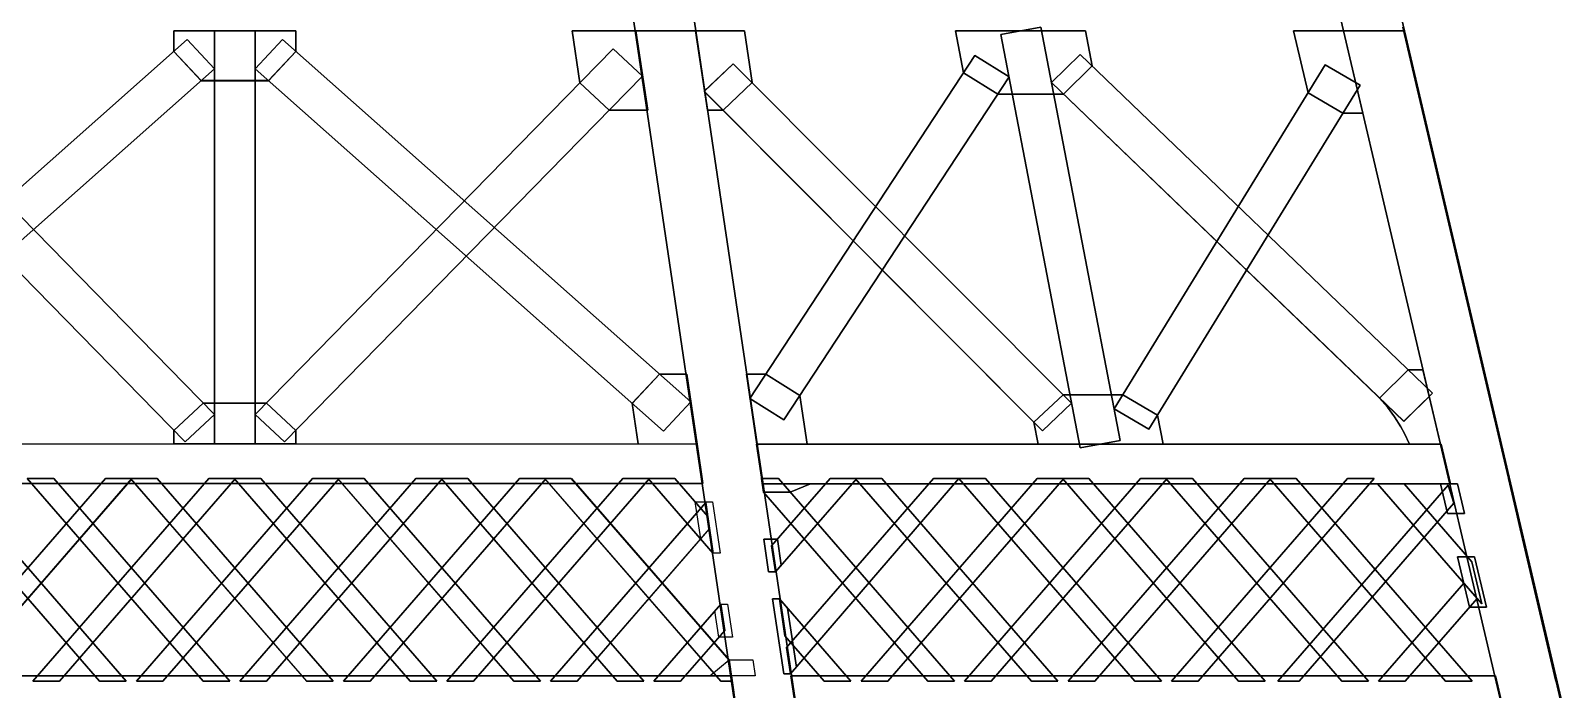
# Model space of a CAD drawing. Extents: x -24 to 24, y 14 to 139.
# Drawn here: x -1.19 to 7.72, y 52.91 to 56.73 of the extents above; entities that cross this region are included whole.
import ezdxf

# ---------------------------------------------------------------- set-up
doc = ezdxf.new("R2010")
doc.units = 0

msp = doc.modelspace()

# ---------------------------------------------------------------- linework, layer by layer
at = {"layer": 'sssss', "color": 253}
for points in [[(0.3543, 56.6121, -6.8203), (0.3543, 56.7321, -6.7921), (-0.3543, 56.7321, -6.7921), (-0.3543, 56.6121, -6.8203), (-0.1953, 56.442, -6.8602), (0.1953, 56.442, -6.8602)], [(-0.3543, 56.6121, 6.8203), (-0.3543, 56.7321, 6.7921), (0.3543, 56.7321, 6.7921), (0.3543, 56.6121, 6.8203), (0.1953, 56.4421, 6.8602), (-0.1953, 56.4421, 6.8602)], [(2.3305, 56.7321, -6.7921), (1.9593, 56.7321, -6.7921), (2.0043, 56.429, -6.8633), (2.1753, 56.2702, -6.9005), (2.3991, 56.2702, -6.9005)], [(2.1753, 56.2703, 6.9005), (2.0043, 56.429, 6.8633), (1.9593, 56.7321, 6.7921), (2.3305, 56.7321, 6.7921), (2.3991, 56.2703, 6.9005)], [(2.8368, 56.2702, -6.9005), (3.0063, 56.4305, -6.8629), (2.9615, 56.7321, -6.7921), (2.6772, 56.7321, -6.7921), (2.7457, 56.2703, -6.9005)], [(2.6772, 56.7321, 6.7921), (2.9615, 56.7321, 6.7921), (3.0063, 56.4305, 6.8629), (2.8368, 56.2703, 6.9005), (2.7457, 56.2703, 6.9005)], [(4.1883, 56.7321, -6.7921), (4.235, 56.4884, -6.8493), (4.434, 56.3644, -6.8784), (4.8155, 56.3644, -6.8784), (4.9815, 56.5281, -6.84), (4.9424, 56.7321, -6.7921)], [(4.9815, 56.5281, 6.84), (4.8155, 56.3644, 6.8784), (4.434, 56.3644, 6.8784), (4.235, 56.4884, 6.8493), (4.1883, 56.7321, 6.7921), (4.9424, 56.7321, 6.7921)], [(6.4419, 56.7323, -6.7921), (6.152, 56.7321, -6.7921), (6.2366, 56.3715, -6.8767), (6.4393, 56.2534, -6.9044), (6.5543, 56.2534, -6.9044)], [(6.4393, 56.2535, 6.9044), (6.2366, 56.3715, 6.8767), (6.152, 56.7321, 6.7921), (6.4419, 56.7323, 6.7921), (6.5543, 56.2535, 6.9044)], [(6.7921, 56.7323, 6.4419), (6.7921, 56.7321, 6.152), (6.8767, 56.3715, 6.2366), (6.9044, 56.2535, 6.4393), (6.9044, 56.2535, 6.5543)], [(6.9044, 56.2535, -6.4393), (6.8767, 56.3715, -6.2366), (6.7921, 56.7321, -6.152), (6.7921, 56.7323, -6.4419), (6.9044, 56.2535, -6.5543)], [(6.9005, 56.2703, -2.1753), (6.8633, 56.429, -2.0043), (6.7921, 56.7321, -1.9593), (6.7921, 56.7321, -2.3305), (6.9005, 56.2703, -2.3991)], [(6.7921, 56.7321, -2.6772), (6.7921, 56.7321, -2.9615), (6.8629, 56.4305, -3.0063), (6.9005, 56.2703, -2.8368), (6.9005, 56.2703, -2.7457)], [(6.7921, 56.7321, 2.3305), (6.7921, 56.7321, 1.9593), (6.8633, 56.429, 2.0043), (6.9005, 56.2703, 2.1753), (6.9005, 56.2703, 2.3991)], [(6.7921, 56.7321, 4.1883), (6.8493, 56.4884, 4.235), (6.8784, 56.3644, 4.434), (6.8784, 56.3644, 4.8155), (6.84, 56.5281, 4.9815), (6.7921, 56.7321, 4.9424)], [(6.9005, 56.2703, 2.8368), (6.8629, 56.4305, 3.0063), (6.7921, 56.7321, 2.9615), (6.7921, 56.7321, 2.6772), (6.9005, 56.2703, 2.7457)], [(6.8203, 56.6121, 0.3543), (6.7921, 56.7321, 0.3543), (6.7921, 56.7321, -0.3543), (6.8203, 56.6121, -0.3543), (6.8602, 56.4421, -0.1953), (6.8602, 56.4421, 0.1953)], [(6.84, 56.5281, -4.9815), (6.8784, 56.3644, -4.8155), (6.8784, 56.3644, -4.434), (6.8493, 56.4884, -4.235), (6.7921, 56.7321, -4.1883), (6.7921, 56.7321, -4.9424)], [(2.4674, 54.7388, -7.2599), (2.3084, 54.5687, -7.2998), (2.3434, 54.3328, -7.3552), (2.6869, 54.3312, -7.3555), (2.6264, 54.7388, -7.2599)], [(2.6869, 54.3312, 7.3555), (2.3434, 54.3328, 7.3552), (2.3084, 54.5688, 7.2998), (2.4674, 54.7388, 7.2599), (2.6264, 54.7388, 7.2599)], [(3.3258, 54.3312, -7.3555), (3.2837, 54.6148, -7.289), (3.0847, 54.7388, -7.2599), (2.973, 54.7388, -7.2599), (3.0335, 54.3312, -7.3555)], [(2.973, 54.7388, 7.2599), (3.0847, 54.7388, 7.2599), (3.2837, 54.6148, 7.289), (3.3258, 54.3312, 7.3555), (3.0335, 54.3312, 7.3555)], [(6.8185, 54.7626, -7.2543), (6.6525, 54.5989, -7.2927), (6.6973, 54.5465, -7.305), (6.7381, 54.4912, -7.318), (6.7747, 54.4331, -7.3316), (6.7967, 54.3931, -7.341), (6.826, 54.3312, -7.3555), (7.0062, 54.3312, -7.3555), (6.9041, 54.7626, -7.2543)], [(7.0062, 54.3312, 7.3555), (6.826, 54.3312, 7.3555), (6.7967, 54.3931, 7.341), (6.7747, 54.4332, 7.3316), (6.7381, 54.4912, 7.318), (6.6973, 54.5466, 7.305), (6.6525, 54.599, 7.2927), (6.8185, 54.7626, 7.2543), (6.9041, 54.7626, 7.2543)], [(7.2543, 54.7626, 6.8185), (7.2927, 54.5989, 6.6525), (7.305, 54.5466, 6.6973), (7.318, 54.4912, 6.7381), (7.3316, 54.4332, 6.7747), (7.341, 54.3931, 6.7967), (7.3555, 54.3312, 6.826), (7.3555, 54.3312, 7.0062), (7.2543, 54.7626, 6.9041)], [(7.3555, 54.3312, -7.0062), (7.3555, 54.3312, -6.826), (7.341, 54.3931, -6.7967), (7.3316, 54.4332, -6.7747), (7.318, 54.4912, -6.7381), (7.305, 54.5466, -6.6973), (7.2927, 54.5989, -6.6525), (7.2543, 54.7626, -6.8185), (7.2543, 54.7626, -6.9041)], [(7.2599, 54.7388, 2.4674), (7.2998, 54.5688, 2.3084), (7.3552, 54.3328, 2.3434), (7.3555, 54.3312, 2.6869), (7.2599, 54.7388, 2.6264)], [(7.3555, 54.3312, 3.3258), (7.289, 54.6148, 3.2837), (7.2599, 54.7388, 3.0847), (7.2599, 54.7388, 2.973), (7.3555, 54.3312, 3.0335)], [(7.3555, 54.3312, -2.6869), (7.3552, 54.3328, -2.3434), (7.2998, 54.5688, -2.3084), (7.2599, 54.7388, -2.4674), (7.2599, 54.7388, -2.6264)], [(7.2599, 54.7388, -2.973), (7.2599, 54.7388, -3.0847), (7.289, 54.6148, -3.2837), (7.3555, 54.3312, -3.3258), (7.3555, 54.3312, -3.0335)], [(5.3625, 54.5006, -7.3158), (5.1598, 54.6187, -7.288), (4.8134, 54.6187, -7.2881), (4.6439, 54.4585, -7.3256), (4.6683, 54.3312, -7.3555), (5.3949, 54.3312, -7.3555)], [(4.6683, 54.3313, 7.3555), (4.6439, 54.4585, 7.3256), (4.8134, 54.6187, 7.2881), (5.1598, 54.6187, 7.288), (5.3625, 54.5007, 7.3158), (5.3949, 54.3313, 7.3555)], [(7.3158, 54.5007, 5.3625), (7.288, 54.6187, 5.1598), (7.2881, 54.6187, 4.8134), (7.3256, 54.4585, 4.6439), (7.3555, 54.3312, 4.6683), (7.3555, 54.3312, 5.3949)], [(7.3555, 54.3312, -4.6683), (7.3256, 54.4585, -4.6439), (7.2881, 54.6187, -4.8134), (7.288, 54.6187, -5.1598), (7.3158, 54.5007, -5.3625), (7.3555, 54.3312, -5.3949)], [(0.1834, 54.5701, 7.2995), (0.3543, 54.4114, 7.3367), (0.3543, 54.3328, 7.3551), (-0.3543, 54.3328, 7.3551), (-0.3543, 54.4114, 7.3367), (-0.1834, 54.5701, 7.2995)], [(-0.1834, 54.57, -7.2995), (-0.3543, 54.4113, -7.3367), (-0.3543, 54.3328, -7.3551), (0.3543, 54.3328, -7.3551), (0.3543, 54.4113, -7.3367), (0.1834, 54.57, -7.2995)], [(7.2995, 54.5701, -0.1834), (7.3367, 54.4113, -0.3543), (7.3551, 54.3328, -0.3543), (7.3551, 54.3328, 0.3543), (7.3367, 54.4113, 0.3543), (7.2995, 54.5701, 0.1834)], [(2.8855, 52.9565, -7.679), (2.872, 53.0785, -7.6504), (1.9551, 54.1321, -7.4031), (1.8003, 54.1321, -7.4031), (2.8233, 52.9565, -7.679)], [(2.8238, 52.9562, 7.6775), (1.8007, 54.1318, 7.4016), (1.9555, 54.1318, 7.4016), (2.8719, 53.0788, 7.6487), (2.8901, 52.9562, 7.6775)], [(3.1587, 54.1317, -7.4012), (3.0609, 54.1317, -7.4012), (3.0726, 54.0527, -7.4197), (4.0269, 52.9561, -7.6771), (4.1817, 52.9561, -7.6771)], [(4.0269, 52.9561, 7.6771), (3.0726, 54.0527, 7.4197), (3.0609, 54.1317, 7.4012), (3.1587, 54.1317, 7.4012), (4.1817, 52.9561, 7.6771)], [(7.4012, 54.1317, 3.1587), (7.4012, 54.1317, 3.0609), (7.4197, 54.0527, 3.0726), (7.6771, 52.9561, 4.0269), (7.6771, 52.9561, 4.1817)], [(7.6771, 52.9561, -4.0269), (7.4197, 54.0527, -3.0726), (7.4012, 54.1317, -3.0609), (7.4012, 54.1317, -3.1587), (7.6771, 52.9561, -4.1817)], [(7.6775, 52.9561, -2.8238), (7.4016, 54.1318, -1.8007), (7.4016, 54.1318, -1.9555), (7.6487, 53.0787, -2.8719), (7.6775, 52.9561, -2.8901)], [(7.679, 52.9565, 2.8855), (7.6504, 53.0785, 2.872), (7.4031, 54.1321, 1.9551), (7.4031, 54.1321, 1.8003), (7.679, 52.9565, 2.8233)], [(2.78, 53.6979, 7.5041), (2.7071, 53.7817, 7.4845), (2.6753, 53.9962, 7.4342), (2.7755, 53.9962, 7.4342), (2.8198, 53.6979, 7.5041)], [(7.5041, 53.6979, -2.78), (7.4845, 53.7817, -2.7071), (7.4342, 53.9962, -2.6753), (7.4342, 53.9962, -2.7755), (7.5041, 53.6979, -2.8198)], [(3.1414, 53.5897, -7.5307), (3.1754, 53.6287, -7.5215), (3.1528, 53.7807, -7.4859), (3.0733, 53.7807, -7.4859), (3.1016, 53.5897, -7.5307)], [(3.0733, 53.7807, 7.4859), (3.1528, 53.7807, 7.4859), (3.1754, 53.6288, 7.5215), (3.1414, 53.5897, 7.5307), (3.1016, 53.5897, 7.5307)], [(7.5307, 53.5897, 3.1414), (7.5215, 53.6288, 3.1754), (7.4859, 53.7807, 3.1528), (7.4859, 53.7807, 3.0733), (7.5307, 53.5897, 3.1016)], [(7.4859, 53.7807, -3.0733), (7.4859, 53.7807, -3.1528), (7.5215, 53.6288, -3.1754), (7.5307, 53.5897, -3.1414), (7.5307, 53.5897, -3.1016)], [(2.8124, 53.2114, 7.6183), (2.7899, 53.3634, 7.5826), (2.8239, 53.4024, 7.5735), (2.8636, 53.4024, 7.5735), (2.892, 53.2114, 7.6183)], [(3.1893, 52.9986, 7.6671), (3.1252, 53.4338, 7.565), (3.1645, 53.4338, 7.565), (3.2124, 53.3787, 7.5779), (3.263, 53.0379, 7.6579), (3.229, 52.9986, 7.6671)], [(3.263, 53.0379, -7.6579), (3.2124, 53.3786, -7.5779), (3.1645, 53.4337, -7.565), (3.1252, 53.4337, -7.565), (3.1893, 52.9986, -7.6671), (3.229, 52.9986, -7.6671)], [(7.6579, 53.0379, 3.263), (7.5779, 53.3786, 3.2124), (7.565, 53.4337, 3.1645), (7.565, 53.4337, 3.1252), (7.6671, 52.9986, 3.1893), (7.6671, 52.9986, 3.229)], [(7.6671, 52.9986, -3.1893), (7.565, 53.4337, -3.1252), (7.565, 53.4337, -3.1645), (7.5779, 53.3786, -3.2124), (7.6579, 53.0379, -3.263), (7.6671, 52.9986, -3.229)], [(7.6183, 53.2114, -2.8124), (7.5826, 53.3634, -2.7899), (7.5735, 53.4024, -2.8239), (7.5735, 53.4024, -2.8636), (7.6183, 53.2114, -2.892)]]:
    msp.add_polyline3d(points, close=True, dxfattribs=at)
for points in [[(2.0379, 58.6614, -6.3453), (2.3257, 56.7323, -6.796), (2.6789, 56.7323, -6.796), (2.3923, 58.6614, -6.3453)], [(2.038, 58.6614, -5.9909), (2.3257, 56.7323, -6.4429), (2.3257, 56.7323, -6.796), (2.0379, 58.6614, -6.3453)], [(2.3923, 58.6614, -5.991), (2.6789, 56.7323, -6.4429), (2.3257, 56.7323, -6.4429), (2.038, 58.6614, -5.9909)], [(2.3923, 58.6614, -6.3453), (2.6789, 56.7323, -6.796), (2.6789, 56.7323, -6.4429), (2.3923, 58.6614, -5.991)], [(6.796, 56.7323, -2.3257), (6.4429, 56.7323, -2.3257), (5.9909, 58.6614, -2.038), (6.3453, 58.6614, -2.0379)], [(6.4429, 56.7323, -2.3257), (6.4429, 56.7323, -2.6789), (5.991, 58.6614, -2.3923), (5.9909, 58.6614, -2.038)], [(6.4429, 56.7323, -2.6789), (6.796, 56.7323, -2.6789), (6.3453, 58.6614, -2.3923), (5.991, 58.6614, -2.3923)], [(6.796, 56.7323, -6.4429), (6.4429, 56.7323, -6.4429), (5.9913, 58.6614, -5.9877), (6.3457, 58.6614, -5.9877)], [(6.4429, 56.7323, -6.4429), (6.4429, 56.7323, -6.796), (5.9913, 58.6614, -6.342), (5.9913, 58.6614, -5.9877)], [(6.4429, 56.7323, -6.796), (6.796, 56.7323, -6.796), (6.3457, 58.6614, -6.342), (5.9913, 58.6614, -6.342)], [(6.796, 56.7323, -2.6789), (6.796, 56.7323, -2.3257), (6.3453, 58.6614, -2.0379), (6.3453, 58.6614, -2.3923)], [(6.796, 56.7323, -6.796), (6.796, 56.7323, -6.4429), (6.3457, 58.6614, -5.9877), (6.3457, 58.6614, -6.342)], [(4.6844, 56.7532, -6.7872), (4.4521, 56.711, -6.7971), (4.912, 54.3102, -7.3605), (5.1442, 54.3523, -7.3506)], [(4.6844, 56.7532, 6.7872), (5.1442, 54.3523, 7.3506), (4.912, 54.3102, 7.3605), (4.4521, 56.711, 6.7971)], [(6.7872, 56.7532, 4.6844), (6.7971, 56.711, 4.4521), (7.3605, 54.3102, 4.912), (7.3506, 54.3523, 5.1442)], [(6.7872, 56.7532, -4.6844), (7.3506, 54.3523, -5.1442), (7.3605, 54.3102, -4.912), (6.7971, 56.711, -4.4521)], [(-0.2772, 56.6805, -6.8042), (-2.6495, 54.5774, -7.2977), (-2.4904, 54.4074, -7.3376), (-0.1181, 56.5105, -6.8441)], [(-0.2772, 56.6805, 6.8042), (-0.1181, 56.5105, 6.8441), (-2.4904, 54.4074, 7.3376), (-2.6495, 54.5774, 7.2977)], [(0.1181, 56.7321, -6.7921), (-0.1181, 56.7321, -6.7921), (-0.1181, 54.3328, -7.3552), (0.1181, 54.3328, -7.3551)], [(-0.1181, 56.7321, 6.7921), (0.1181, 56.7321, 6.7921), (0.1181, 54.3328, 7.3552), (-0.1181, 54.3328, 7.3551)], [(0.2772, 56.6805, -6.8042), (0.1181, 56.5105, -6.8441), (2.4904, 54.4074, -7.3376), (2.6495, 54.5774, -7.2977)], [(0.2772, 56.6805, 6.8042), (2.6495, 54.5774, 7.2977), (2.4904, 54.4074, 7.3376), (0.1181, 56.5105, 6.8441)], [(3.2632, 52.7953, 7.7199), (2.91, 52.7953, 7.7199), (2.3257, 56.7323, 6.796), (2.6789, 56.7323, 6.796)], [(2.91, 52.7953, 7.7199), (2.91, 52.7953, 7.3667), (2.3257, 56.7323, 6.4429), (2.3257, 56.7323, 6.796)], [(2.91, 52.7953, 7.3667), (3.2632, 52.7953, 7.3667), (2.6789, 56.7323, 6.4429), (2.3257, 56.7323, 6.4429)], [(2.3257, 56.7323, -6.796), (2.91, 52.7953, -7.7199), (3.2632, 52.7953, -7.7199), (2.6789, 56.7323, -6.796)], [(2.3257, 56.7323, -6.4429), (2.91, 52.7953, -7.3667), (2.91, 52.7953, -7.7199), (2.3257, 56.7323, -6.796)], [(2.6789, 56.7323, -6.4429), (3.2632, 52.7953, -7.3667), (2.91, 52.7953, -7.3667), (2.3257, 56.7323, -6.4429)], [(3.2632, 52.7953, 7.3667), (3.2632, 52.7953, 7.7199), (2.6789, 56.7323, 6.796), (2.6789, 56.7323, 6.4429)], [(2.6789, 56.7323, -6.796), (3.2632, 52.7953, -7.7199), (3.2632, 52.7953, -7.3667), (2.6789, 56.7323, -6.4429)], [(6.4429, 56.7323, 2.3257), (7.3667, 52.7953, 2.91), (7.7199, 52.7953, 2.91), (6.796, 56.7323, 2.3257)], [(6.796, 56.7323, 2.6789), (7.7199, 52.7953, 3.2632), (7.3667, 52.7953, 3.2632), (6.4429, 56.7323, 2.6789)], [(6.4429, 56.7323, 2.6789), (7.3667, 52.7953, 3.2632), (7.3667, 52.7953, 2.91), (6.4429, 56.7323, 2.3257)], [(7.3667, 52.7953, 7.7199), (7.3667, 52.7953, 7.3667), (6.4429, 56.7323, 6.4429), (6.4429, 56.7323, 6.796)], [(7.3667, 52.7953, 7.3667), (7.7199, 52.7953, 7.3667), (6.796, 56.7323, 6.4429), (6.4429, 56.7323, 6.4429)], [(7.7199, 52.7953, 7.7199), (7.3667, 52.7953, 7.7199), (6.4429, 56.7323, 6.796), (6.796, 56.7323, 6.796)], [(7.7199, 52.7953, -2.91), (7.3667, 52.7953, -2.91), (6.4429, 56.7323, -2.3257), (6.796, 56.7323, -2.3257)], [(7.3667, 52.7953, -3.2632), (7.7199, 52.7953, -3.2632), (6.796, 56.7323, -2.6789), (6.4429, 56.7323, -2.6789)], [(7.3667, 52.7953, -2.91), (7.3667, 52.7953, -3.2632), (6.4429, 56.7323, -2.6789), (6.4429, 56.7323, -2.3257)], [(7.7199, 52.7953, -7.3667), (7.3667, 52.7953, -7.3667), (6.4429, 56.7323, -6.4429), (6.796, 56.7323, -6.4429)], [(7.3667, 52.7953, -7.3667), (7.3667, 52.7953, -7.7199), (6.4429, 56.7323, -6.796), (6.4429, 56.7323, -6.4429)], [(7.3667, 52.7953, -7.7199), (7.7199, 52.7953, -7.7199), (6.796, 56.7323, -6.796), (6.4429, 56.7323, -6.796)], [(6.7921, 56.7321, 0.1181), (6.7921, 56.7321, -0.1181), (7.3552, 54.3328, -0.1181), (7.3551, 54.3328, 0.1181)], [(6.796, 56.7323, 2.3257), (7.7199, 52.7953, 2.91), (7.7199, 52.7953, 3.2632), (6.796, 56.7323, 2.6789)], [(7.7199, 52.7953, 7.3667), (7.7199, 52.7953, 7.7199), (6.796, 56.7323, 6.796), (6.796, 56.7323, 6.4429)], [(7.7199, 52.7953, -3.2632), (7.7199, 52.7953, -2.91), (6.796, 56.7323, -2.3257), (6.796, 56.7323, -2.6789)], [(7.7199, 52.7953, -7.7199), (7.7199, 52.7953, -7.3667), (6.796, 56.7323, -6.4429), (6.796, 56.7323, -6.796)], [(6.8042, 56.6805, 0.2772), (6.8441, 56.5105, 0.1181), (7.3376, 54.4074, 2.4904), (7.2977, 54.5774, 2.6495)], [(6.8042, 56.6805, -0.2772), (7.2977, 54.5774, -2.6495), (7.3376, 54.4074, -2.4904), (6.8441, 56.5105, -0.1181)], [(-2.1979, 56.6266, -6.8169), (-2.3689, 56.4679, -6.8541), (-0.2891, 54.3447, -7.3523), (-0.1181, 54.5034, -7.3151)], [(-2.1979, 56.6266, 6.8169), (-0.1181, 54.5035, 7.3151), (-0.289, 54.3447, 7.3523), (-2.3689, 56.4679, 6.8541)], [(2.1979, 56.6266, -6.8169), (0.1181, 54.5034, -7.3151), (0.289, 54.3447, -7.3523), (2.3689, 56.4679, -6.8541)], [(2.1979, 56.6266, 6.8169), (2.3689, 56.4679, 6.8541), (0.2891, 54.3447, 7.3523), (0.1181, 54.5034, 7.3151)], [(2.9918, 54.5974, -7.293), (3.1907, 54.4734, -7.3221), (4.4995, 56.464, -6.855), (4.3005, 56.588, -6.8259)], [(4.3005, 56.588, 6.8259), (4.4995, 56.464, 6.855), (3.1907, 54.4734, 7.3221), (2.9918, 54.5974, 7.293)], [(4.912, 56.5948, -6.8243), (4.746, 56.4312, -6.8627), (6.7927, 54.4642, -7.3243), (6.9586, 54.6279, -7.2859)], [(6.9586, 54.6279, 7.2859), (6.7927, 54.4643, 7.3243), (4.746, 56.4312, 6.8627), (4.912, 56.5948, 6.8243)], [(6.8169, 56.6266, 2.1979), (7.3151, 54.5034, 0.1181), (7.3523, 54.3447, 0.289), (6.8541, 56.4679, 2.3689)], [(6.8169, 56.6266, -2.1979), (6.8541, 56.4679, -2.3689), (7.3523, 54.3447, -0.2891), (7.3151, 54.5034, -0.1181)], [(6.8243, 56.5948, 4.912), (6.8627, 56.4312, 4.746), (7.3243, 54.4642, 6.7927), (7.2859, 54.6279, 6.9587)], [(7.2859, 54.6279, -6.9587), (7.3243, 54.4642, -6.7927), (6.8627, 56.4312, -4.746), (6.8243, 56.5948, -4.912)], [(7.293, 54.5974, 2.9918), (7.3221, 54.4734, 3.1907), (6.855, 56.464, 4.4995), (6.8259, 56.588, 4.3005)], [(6.8259, 56.588, -4.3005), (6.855, 56.464, -4.4995), (7.3221, 54.4734, -3.1907), (7.293, 54.5974, -2.9918)], [(2.8967, 56.5404, 6.8371), (4.8623, 54.5696, 7.2996), (4.6928, 54.4094, 7.3372), (2.7272, 56.3802, 6.8747)], [(2.8967, 56.5403, -6.8371), (2.7272, 56.3801, -6.8747), (4.6928, 54.4094, -7.3372), (4.8623, 54.5696, -7.2996)], [(5.109, 54.5361, -7.3074), (5.3117, 54.4181, -7.3351), (6.5391, 56.4158, -6.8663), (6.3363, 56.5339, -6.8386)], [(6.3363, 56.5339, 6.8386), (6.5391, 56.4159, 6.8663), (5.3117, 54.4181, 7.3351), (5.109, 54.5361, 7.3074)], [(6.8371, 56.5404, 2.8967), (6.8747, 56.3802, 2.7272), (7.3372, 54.4094, 4.6928), (7.2996, 54.5696, 4.8623)], [(6.8371, 56.5404, -2.8967), (7.2996, 54.5696, -4.8623), (7.3372, 54.4094, -4.6928), (6.8747, 56.3802, -2.7272)], [(7.3074, 54.5361, 5.109), (7.3351, 54.4181, 5.3117), (6.8663, 56.4158, 6.5391), (6.8386, 56.5339, 6.3363)], [(6.8386, 56.5339, -6.3363), (6.8663, 56.4158, -6.5391), (7.3351, 54.4181, -5.3117), (7.3074, 54.5361, -5.109)], [(2.7198, 54.1024, -7.4085), (2.6862, 54.3339, -7.3542), (-2.6858, 54.3323, -7.3545), (-2.7201, 54.1024, -7.4085)], [(-2.7198, 54.1024, 7.4085), (-2.6862, 54.3339, 7.3542), (2.6858, 54.3324, 7.3545), (2.7201, 54.1024, 7.4085)], [(7.0102, 54.3312, -7.3555), (3.0315, 54.3312, -7.3555), (3.0654, 54.1013, -7.4095), (7.0642, 54.1013, -7.4095)], [(3.0654, 54.1013, 7.4095), (3.0315, 54.3312, 7.3555), (7.0102, 54.3312, 7.3555), (7.0642, 54.1013, 7.4095)], [(7.4085, 54.1024, 2.7198), (7.3542, 54.3339, 2.6862), (7.3545, 54.3324, -2.6858), (7.4085, 54.1024, -2.7201)], [(7.3555, 54.3312, 7.0102), (7.3555, 54.3312, 3.0315), (7.4095, 54.1013, 3.0654), (7.4095, 54.1013, 7.0642)], [(7.4095, 54.1013, -3.0654), (7.3555, 54.3312, -3.0315), (7.3555, 54.3312, -7.0102), (7.4095, 54.1013, -7.0642)], [(-0.7858, 52.9565, -7.679), (-0.6309, 52.9565, -7.679), (-1.654, 54.1321, -7.4031), (-1.8088, 54.1321, -7.4031)], [(-0.7856, 52.9561, 7.6771), (-1.8087, 54.1317, 7.4012), (-1.6539, 54.1317, 7.4012), (-0.6308, 52.9561, 7.6771)], [(-1.6206, 52.9561, -7.6771), (-0.5976, 54.1317, -7.4012), (-0.7524, 54.1317, -7.4012), (-1.7754, 52.9561, -7.6771)], [(-1.6205, 52.9565, 7.679), (-1.7753, 52.9565, 7.679), (-0.7523, 54.1321, 7.4031), (-0.5975, 54.1321, 7.4031)], [(-0.1842, 52.9565, -7.679), (-0.0294, 52.9565, -7.679), (-1.0524, 54.1321, -7.4031), (-1.2072, 54.1321, -7.4031)], [(-0.1841, 52.9561, 7.6771), (-1.2071, 54.1317, 7.4012), (-1.0523, 54.1317, 7.4012), (-0.0293, 52.9561, 7.6771)], [(-1.0191, 52.9561, -7.6771), (0.004, 54.1317, -7.4012), (-0.1508, 54.1317, -7.4012), (-1.1739, 52.9561, -7.6771)], [(-1.0189, 52.9565, 7.679), (-1.1737, 52.9565, 7.679), (-0.1507, 54.1321, 7.4031), (0.0041, 54.1321, 7.4031)], [(0.4174, 52.9565, -7.679), (0.5722, 52.9565, -7.679), (-0.4508, 54.1321, -7.4031), (-0.6057, 54.1321, -7.4031)], [(0.4175, 52.9561, 7.6771), (-0.6055, 54.1317, 7.4012), (-0.4507, 54.1317, 7.4012), (0.5723, 52.9561, 7.6771)], [(-0.4175, 52.9561, -7.6771), (0.6055, 54.1317, -7.4012), (0.4507, 54.1317, -7.4012), (-0.5723, 52.9561, -7.6771)], [(-0.4174, 52.9565, 7.679), (-0.5722, 52.9565, 7.679), (0.4508, 54.1321, 7.4031), (0.6057, 54.1321, 7.4031)], [(1.0189, 52.9565, -7.679), (1.1737, 52.9565, -7.679), (0.1507, 54.1321, -7.4031), (-0.0041, 54.1321, -7.4031)], [(1.0191, 52.9561, 7.6771), (-0.004, 54.1317, 7.4012), (0.1508, 54.1317, 7.4012), (1.1739, 52.9561, 7.6771)], [(0.1841, 52.9561, -7.6771), (1.2071, 54.1317, -7.4012), (1.0523, 54.1317, -7.4012), (0.0293, 52.9561, -7.6771)], [(0.1842, 52.9565, 7.679), (0.0294, 52.9565, 7.679), (1.0524, 54.1321, 7.4031), (1.2072, 54.1321, 7.4031)], [(1.6205, 52.9565, -7.679), (1.7753, 52.9565, -7.679), (0.7523, 54.1321, -7.4031), (0.5975, 54.1321, -7.4031)], [(1.6206, 52.9561, 7.6771), (0.5976, 54.1317, 7.4012), (0.7524, 54.1317, 7.4012), (1.7754, 52.9561, 7.6771)], [(0.7856, 52.9561, -7.6771), (1.8087, 54.1317, -7.4012), (1.6539, 54.1317, -7.4012), (0.6308, 52.9561, -7.6771)], [(0.7858, 52.9565, 7.679), (0.6309, 52.9565, 7.679), (1.654, 54.1321, 7.4031), (1.8088, 54.1321, 7.4031)], [(2.222, 52.9565, -7.679), (2.3769, 52.9565, -7.679), (1.3538, 54.1321, -7.4031), (1.199, 54.1321, -7.4031)], [(2.2222, 52.9561, 7.6771), (1.1992, 54.1317, 7.4012), (1.354, 54.1317, 7.4012), (2.377, 52.9561, 7.6771)], [(1.3872, 52.9561, -7.6771), (2.4103, 54.1317, -7.4012), (2.2554, 54.1317, -7.4012), (1.2324, 52.9561, -7.6771)], [(1.3873, 52.9565, 7.679), (1.2325, 52.9565, 7.679), (2.2555, 54.1321, 7.4031), (2.4104, 54.1321, 7.4031)], [(2.7483, 53.9118, -7.4548), (2.5566, 54.1321, -7.4031), (2.4017, 54.1321, -7.4031), (2.7801, 53.6973, -7.5052)], [(2.5571, 54.1317, 7.4012), (2.7482, 53.9121, 7.4527), (2.78, 53.6976, 7.5031), (2.4023, 54.1317, 7.4012)], [(3.2274, 54.0527, -7.4197), (3.345, 54.101, -7.4084), (3.0654, 54.101, -7.4084), (3.0726, 54.0527, -7.4197)], [(3.0654, 54.101, 7.4084), (3.345, 54.101, 7.4084), (3.2274, 54.0527, 7.4197), (3.0726, 54.0527, 7.4197)], [(3.4587, 54.1321, -7.4031), (3.1188, 53.7416, -7.4948), (3.1414, 53.5896, -7.5304), (3.6135, 54.1321, -7.4031)], [(3.1414, 53.5896, 7.5304), (3.1188, 53.7416, 7.4948), (3.4587, 54.1321, 7.4031), (3.6135, 54.1321, 7.4031)], [(4.207, 54.1321, -7.4031), (4.0602, 54.1321, -7.4031), (3.2065, 53.151, -7.6333), (3.229, 52.9991, -7.669)], [(3.2065, 53.1511, 7.6333), (4.0602, 54.1321, 7.4031), (4.207, 54.1321, 7.4031), (3.229, 52.9991, 7.669)], [(3.7603, 54.1317, -7.4012), (3.6055, 54.1317, -7.4012), (4.6285, 52.9561, -7.6771), (4.7833, 52.9561, -7.6771)], [(4.6285, 52.9561, 7.6771), (3.6055, 54.1317, 7.4012), (3.7603, 54.1317, 7.4012), (4.7833, 52.9561, 7.6771)], [(4.6618, 54.1321, -7.4031), (3.6388, 52.9565, -7.679), (3.7936, 52.9565, -7.679), (4.8166, 54.1321, -7.4031)], [(3.7936, 52.9565, 7.679), (3.6388, 52.9565, 7.679), (4.6618, 54.1321, 7.4031), (4.8166, 54.1321, 7.4031)], [(4.3618, 54.1317, -7.4012), (4.207, 54.1317, -7.4012), (5.2301, 52.9561, -7.6771), (5.3849, 52.9561, -7.6771)], [(5.2301, 52.9561, 7.6771), (4.207, 54.1317, 7.4012), (4.3618, 54.1317, 7.4012), (5.3849, 52.9561, 7.6771)], [(5.2634, 54.1321, -7.4031), (4.2404, 52.9565, -7.679), (4.3952, 52.9565, -7.679), (5.4182, 54.1321, -7.4031)], [(4.3952, 52.9565, 7.679), (4.2404, 52.9565, 7.679), (5.2634, 54.1321, 7.4031), (5.4182, 54.1321, 7.4031)], [(4.9634, 54.1317, -7.4012), (4.8086, 54.1317, -7.4012), (5.8316, 52.9561, -7.6771), (5.9864, 52.9561, -7.6771)], [(5.8316, 52.9561, 7.6771), (4.8086, 54.1317, 7.4012), (4.9634, 54.1317, 7.4012), (5.9864, 52.9561, 7.6771)], [(5.865, 54.1321, -7.4031), (4.8419, 52.9565, -7.679), (4.9967, 52.9565, -7.679), (6.0198, 54.1321, -7.4031)], [(4.9967, 52.9565, 7.679), (4.8419, 52.9565, 7.679), (5.865, 54.1321, 7.4031), (6.0198, 54.1321, 7.4031)], [(5.565, 54.1317, -7.4012), (5.4101, 54.1317, -7.4012), (6.4332, 52.9561, -7.6771), (6.588, 52.9561, -7.6771)], [(6.4332, 52.9561, 7.6771), (5.4101, 54.1317, 7.4012), (5.565, 54.1317, 7.4012), (6.588, 52.9561, 7.6771)], [(6.4665, 54.1321, -7.4031), (5.4435, 52.9565, -7.679), (5.5983, 52.9565, -7.679), (6.6213, 54.1321, -7.4031)], [(5.5983, 52.9565, 7.679), (5.4435, 52.9565, 7.679), (6.4665, 54.1321, 7.4031), (6.6213, 54.1321, 7.4031)], [(6.1665, 54.1317, -7.4012), (6.0117, 54.1317, -7.4012), (7.0347, 52.9561, -7.6771), (7.1896, 52.9561, -7.6771)], [(7.0347, 52.9561, 7.6771), (6.0117, 54.1317, 7.4012), (6.1665, 54.1317, 7.4012), (7.1896, 52.9561, 7.6771)], [(7.0504, 54.094, -7.4121), (6.0605, 52.9565, -7.679), (6.1844, 52.9565, -7.679), (7.0832, 53.9894, -7.4366)], [(6.1844, 52.9565, 7.679), (6.0605, 52.9565, 7.679), (7.0504, 54.094, 7.4121), (7.0832, 53.9894, 7.4366)], [(7.1884, 53.6487, -7.5145), (6.7948, 54.101, -7.4084), (6.64, 54.101, -7.4084), (7.2455, 53.4051, -7.5717)], [(6.64, 54.101, 7.4084), (6.7948, 54.101, 7.4084), (7.1884, 53.6487, 7.5145), (7.2455, 53.4052, 7.5717)], [(7.1046, 54.1013, -7.4095), (7.0062, 54.1013, -7.4095), (7.0466, 53.9293, -7.4498), (7.1449, 53.9293, -7.4498)], [(7.0466, 53.9293, 7.4498), (7.0062, 54.1013, 7.4095), (7.1046, 54.1013, 7.4095), (7.1449, 53.9293, 7.4498)], [(7.4012, 54.1317, 6.1665), (7.4012, 54.1317, 6.0117), (7.6771, 52.9561, 7.0347), (7.6771, 52.9561, 7.1896)], [(7.4012, 54.1317, 3.7603), (7.4012, 54.1317, 3.6055), (7.6771, 52.9561, 4.6285), (7.6771, 52.9561, 4.7833)], [(7.4012, 54.1317, 4.3618), (7.4012, 54.1317, 4.207), (7.6771, 52.9561, 5.2301), (7.6771, 52.9561, 5.3849)], [(7.4012, 54.1317, 4.9634), (7.4012, 54.1317, 4.8086), (7.6771, 52.9561, 5.8316), (7.6771, 52.9561, 5.9864)], [(7.4012, 54.1317, 5.565), (7.4012, 54.1317, 5.4102), (7.6771, 52.9561, 6.4332), (7.6771, 52.9561, 6.588)], [(7.4012, 54.1317, -2.5571), (7.4527, 53.9121, -2.7482), (7.5031, 53.6976, -2.78), (7.4012, 54.1317, -2.4023)], [(7.6771, 52.9561, 1.3872), (7.4012, 54.1317, 2.4103), (7.4012, 54.1317, 2.2554), (7.6771, 52.9561, 1.2324)], [(7.6771, 52.9561, 0.7856), (7.4012, 54.1317, 1.8087), (7.4012, 54.1317, 1.6539), (7.6771, 52.9561, 0.6308)], [(7.6771, 52.9561, 0.1841), (7.4012, 54.1317, 1.2071), (7.4012, 54.1317, 1.0523), (7.6771, 52.9561, 0.0293)], [(7.6771, 52.9561, -0.4175), (7.4012, 54.1317, 0.6055), (7.4012, 54.1317, 0.4507), (7.6771, 52.9561, -0.5723)], [(7.6771, 52.9561, -1.0191), (7.4012, 54.1317, 0.004), (7.4012, 54.1317, -0.1508), (7.6771, 52.9561, -1.1739)], [(7.6771, 52.9561, -1.6206), (7.4012, 54.1317, -0.5976), (7.4012, 54.1317, -0.7524), (7.6771, 52.9561, -1.7754)], [(7.6771, 52.9561, -2.2222), (7.4012, 54.1317, -1.1992), (7.4012, 54.1317, -1.354), (7.6771, 52.9561, -2.377)], [(7.6771, 52.9561, -7.0347), (7.4012, 54.1317, -6.0117), (7.4012, 54.1317, -6.1665), (7.6771, 52.9561, -7.1896)], [(7.6771, 52.9561, -4.6285), (7.4012, 54.1317, -3.6055), (7.4012, 54.1317, -3.7603), (7.6771, 52.9561, -4.7833)], [(7.6771, 52.9561, -5.2301), (7.4012, 54.1317, -4.207), (7.4012, 54.1317, -4.3618), (7.6771, 52.9561, -5.3849)], [(7.6771, 52.9561, -5.8316), (7.4012, 54.1317, -4.8086), (7.4012, 54.1317, -4.9634), (7.6771, 52.9561, -5.9864)], [(7.6771, 52.9561, -6.4332), (7.4012, 54.1317, -5.4102), (7.4012, 54.1317, -5.565), (7.6771, 52.9561, -6.588)], [(7.4031, 54.1321, 3.4587), (7.4948, 53.7416, 3.1188), (7.5304, 53.5896, 3.1414), (7.4031, 54.1321, 3.6135)], [(7.4548, 53.9118, 2.7483), (7.4031, 54.1321, 2.5566), (7.4031, 54.1321, 2.4018), (7.5052, 53.6973, 2.7801)], [(7.679, 52.9565, 2.222), (7.679, 52.9565, 2.3769), (7.4031, 54.1321, 1.3538), (7.4031, 54.1321, 1.199)], [(7.679, 52.9565, 1.6205), (7.679, 52.9565, 1.7753), (7.4031, 54.1321, 0.7523), (7.4031, 54.1321, 0.5975)], [(7.4031, 54.1321, 4.207), (7.4031, 54.1321, 4.0602), (7.6333, 53.151, 3.2065), (7.669, 52.9991, 3.229)], [(7.4031, 54.1321, 4.6618), (7.679, 52.9565, 3.6388), (7.679, 52.9565, 3.7936), (7.4031, 54.1321, 4.8166)], [(7.4031, 54.1321, 5.2634), (7.679, 52.9565, 4.2404), (7.679, 52.9565, 4.3952), (7.4031, 54.1321, 5.4182)], [(7.4031, 54.1321, 5.865), (7.679, 52.9565, 4.8419), (7.679, 52.9565, 4.9967), (7.4031, 54.1321, 6.0198)], [(7.4031, 54.1321, 6.4665), (7.679, 52.9565, 5.4435), (7.679, 52.9565, 5.5983), (7.4031, 54.1321, 6.6213)], [(7.5304, 53.5896, -3.1414), (7.4948, 53.7416, -3.1188), (7.4031, 54.1321, -3.4587), (7.4031, 54.1321, -3.6135)], [(7.679, 52.9565, 1.0189), (7.679, 52.9565, 1.1737), (7.4031, 54.1321, 0.1507), (7.4031, 54.1321, -0.0041)], [(7.679, 52.9565, 0.4174), (7.679, 52.9565, 0.5722), (7.4031, 54.1321, -0.4508), (7.4031, 54.1321, -0.6057)], [(7.679, 52.9565, -0.1842), (7.679, 52.9565, -0.0294), (7.4031, 54.1321, -1.0524), (7.4031, 54.1321, -1.2072)], [(7.679, 52.9565, -1.3873), (7.679, 52.9565, -1.2325), (7.4031, 54.1321, -2.2555), (7.4031, 54.1321, -2.4104)], [(7.679, 52.9565, -0.7858), (7.679, 52.9565, -0.6309), (7.4031, 54.1321, -1.654), (7.4031, 54.1321, -1.8088)], [(7.6333, 53.151, -3.2065), (7.4031, 54.1321, -4.0602), (7.4031, 54.1321, -4.207), (7.669, 52.9991, -3.229)], [(7.679, 52.9565, -3.7936), (7.679, 52.9565, -3.6388), (7.4031, 54.1321, -4.6618), (7.4031, 54.1321, -4.8166)], [(7.679, 52.9565, -4.3952), (7.679, 52.9565, -4.2404), (7.4031, 54.1321, -5.2634), (7.4031, 54.1321, -5.4182)], [(7.679, 52.9565, -4.9967), (7.679, 52.9565, -4.8419), (7.4031, 54.1321, -5.865), (7.4031, 54.1321, -6.0198)], [(7.679, 52.9565, -5.5983), (7.679, 52.9565, -5.4435), (7.4031, 54.1321, -6.4665), (7.4031, 54.1321, -6.6213)], [(7.4197, 54.0527, 3.2274), (7.4084, 54.101, 3.345), (7.4084, 54.101, 3.0654), (7.4197, 54.0527, 3.0726)], [(7.5145, 53.6487, 7.1884), (7.4084, 54.101, 6.7948), (7.4084, 54.101, 6.64), (7.5717, 53.4051, 7.2455)], [(7.4084, 54.101, -3.0654), (7.4084, 54.101, -3.345), (7.4197, 54.0527, -3.2274), (7.4197, 54.0527, -3.0726)], [(7.4084, 54.101, -6.64), (7.4084, 54.101, -6.7948), (7.5145, 53.6487, -7.1884), (7.5717, 53.4051, -7.2455)], [(7.4095, 54.1013, 7.1046), (7.4095, 54.1013, 7.0062), (7.4498, 53.9293, 7.0466), (7.4498, 53.9293, 7.1449)], [(7.4498, 53.9293, -7.0466), (7.4095, 54.1013, -7.0062), (7.4095, 54.1013, -7.1046), (7.4498, 53.9293, -7.1449)], [(7.4121, 54.094, 7.0504), (7.679, 52.9565, 6.0605), (7.679, 52.9565, 6.1844), (7.4366, 53.9894, 7.0832)], [(7.679, 52.9565, -6.1844), (7.679, 52.9565, -6.0605), (7.4121, 54.094, -7.0504), (7.4366, 53.9894, -7.0832)], [(1.9888, 52.956, -7.6771), (2.7588, 53.8408, -7.4695), (2.7362, 53.9928, -7.4338), (1.834, 52.956, -7.6771)], [(1.9889, 52.9565, 7.679), (1.8341, 52.9565, 7.679), (2.7362, 53.9932, 7.4357), (2.7588, 53.8412, 7.4714)], [(7.6771, 52.9561, 1.9888), (7.4695, 53.8408, 2.7588), (7.4338, 53.9928, 2.7362), (7.6771, 52.9561, 1.834)], [(7.679, 52.9565, -1.9889), (7.679, 52.9565, -1.8341), (7.4357, 53.9932, -2.7362), (7.4714, 53.8412, -2.7588)], [(7.2041, 53.6773, -7.509), (7.1057, 53.6773, -7.509), (7.1744, 53.3848, -7.5776), (7.2727, 53.3848, -7.5776)], [(7.1744, 53.3849, 7.5776), (7.1057, 53.6773, 7.509), (7.2041, 53.6773, 7.509), (7.2727, 53.3849, 7.5776)], [(7.509, 53.6773, 7.2041), (7.509, 53.6773, 7.1057), (7.5776, 53.3848, 7.1744), (7.5776, 53.3848, 7.2727)], [(7.5776, 53.3848, -7.1744), (7.509, 53.6773, -7.1057), (7.509, 53.6773, -7.2041), (7.5776, 53.3848, -7.2727)], [(6.6466, 52.9565, -7.679), (6.8014, 52.9565, -7.679), (7.2189, 53.4362, -7.5664), (7.1415, 53.5252, -7.5456)], [(7.2189, 53.4362, 7.5664), (6.8014, 52.9565, 7.679), (6.6466, 52.9565, 7.679), (7.1415, 53.5252, 7.5456)], [(7.679, 52.9565, 6.6466), (7.679, 52.9565, 6.8014), (7.5664, 53.4362, 7.2189), (7.5456, 53.5252, 7.1415)], [(7.5664, 53.4362, -7.2189), (7.679, 52.9565, -6.8014), (7.679, 52.9565, -6.6466), (7.5456, 53.5252, -7.1415)], [(2.5904, 52.956, -7.6771), (2.8464, 53.2503, -7.608), (2.8239, 53.4022, -7.5724), (2.4356, 52.956, -7.6771)], [(2.4357, 52.9565, 7.679), (2.8239, 53.4026, 7.5743), (2.8464, 53.2507, 7.61), (2.5905, 52.9565, 7.679)], [(3.4253, 52.9561, 7.6771), (3.1963, 53.2193, 7.6153), (3.1645, 53.4338, 7.565), (3.5801, 52.9561, 7.6771)], [(3.1645, 53.4337, -7.565), (3.1963, 53.2193, -7.6153), (3.4253, 52.9561, -7.6771), (3.5801, 52.9561, -7.6771)], [(7.565, 53.4337, 3.1645), (7.6153, 53.2193, 3.1963), (7.6771, 52.9561, 3.4253), (7.6771, 52.9561, 3.5801)], [(7.6771, 52.9561, -3.4253), (7.6153, 53.2193, -3.1963), (7.565, 53.4337, -3.1645), (7.6771, 52.9561, -3.5801)], [(7.6771, 52.9561, 2.5904), (7.608, 53.2503, 2.8464), (7.5724, 53.4022, 2.8239), (7.6771, 52.9561, 2.4356)], [(7.679, 52.9565, -2.4357), (7.5743, 53.4026, -2.8239), (7.61, 53.2507, -2.8464), (7.679, 52.9565, -2.5905)], [(2.8719, 53.0789, 7.6494), (3.0104, 53.0789, 7.6494), (3.0241, 52.987, 7.671), (2.7604, 52.987, 7.671)], [(7.6494, 53.0789, -2.8719), (7.6494, 53.0789, -3.0104), (7.671, 52.987, -3.0241), (7.671, 52.987, -2.7604)], [(-2.914, 52.7953, -7.7159), (2.914, 52.7953, -7.7159), (2.8855, 52.987, -7.671), (-2.8855, 52.987, -7.671)], [(2.914, 52.7954, 7.7159), (-2.914, 52.7953, 7.7159), (-2.8855, 52.987, 7.671), (2.8855, 52.987, 7.671)], [(3.2308, 52.987, -7.671), (3.2593, 52.7953, -7.7159), (7.3707, 52.7953, -7.7159), (7.3257, 52.987, -7.671)], [(7.3707, 52.7954, 7.7159), (3.2593, 52.7954, 7.7159), (3.2308, 52.987, 7.671), (7.3257, 52.987, 7.671)], [(7.671, 52.987, 3.2308), (7.7159, 52.7953, 3.2593), (7.7159, 52.7953, 7.3707), (7.671, 52.987, 7.3257)], [(7.7159, 52.7953, -7.3707), (7.7159, 52.7953, -3.2593), (7.671, 52.987, -3.2308), (7.671, 52.987, -7.3257)], [(7.7159, 52.7953, -2.914), (7.7159, 52.7953, 2.914), (7.671, 52.987, 2.8855), (7.671, 52.987, -2.8855)]]:
    msp.add_3dface(points, dxfattribs=at)

doc.saveas('drawing.dxf')
